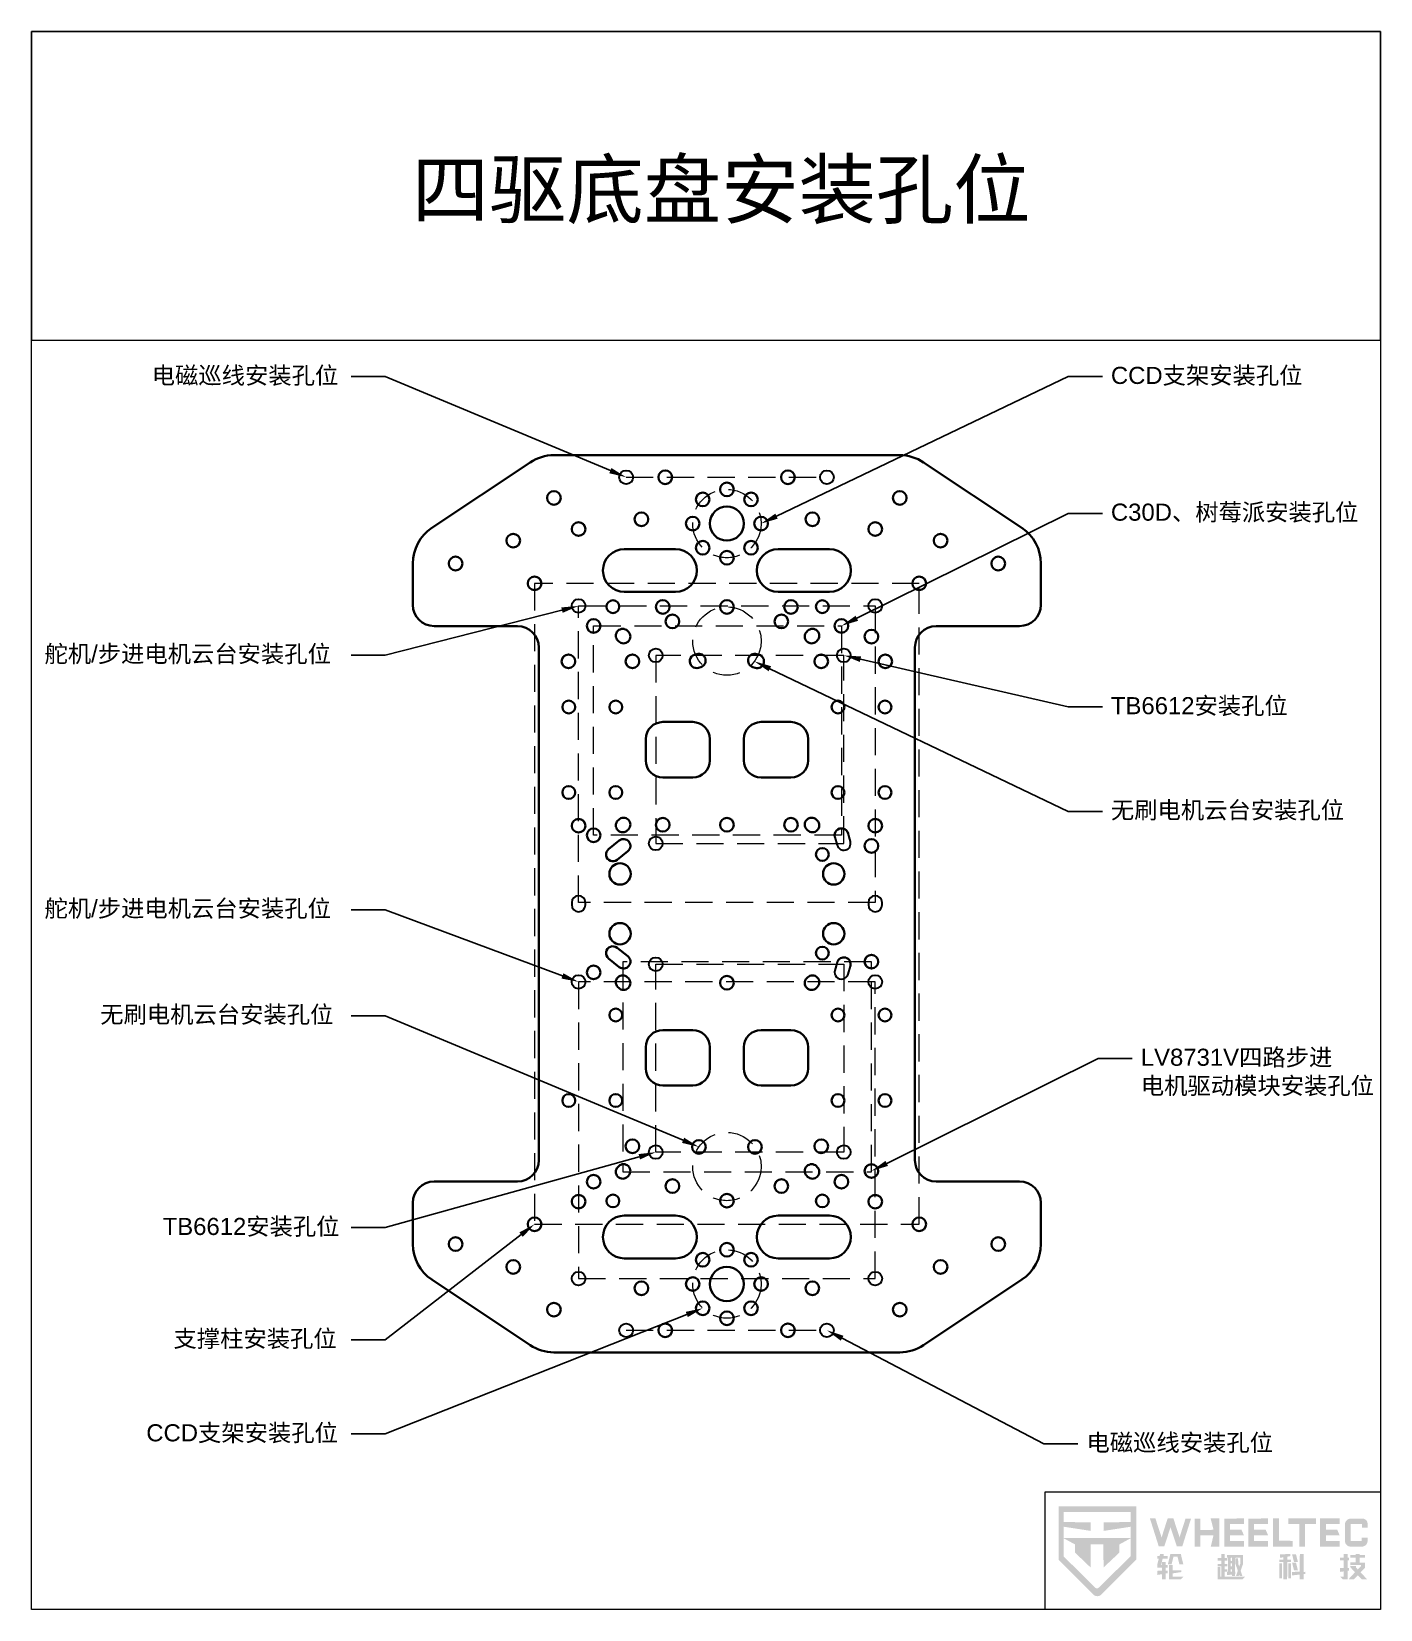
# Model space of a CAD drawing. Header units: millimetres. Extents: x 803 to 1118, y 151 to 520.
import ezdxf
from ezdxf import colors
from ezdxf.entities.mleader import LeaderData, LeaderLine
from ezdxf.math import Vec2, Vec3

# ---------------------------------------------------------------- set-up
doc = ezdxf.new("R2010")
doc.units = ezdxf.units.MM
doc.linetypes.add('HIDDEN', pattern=[9.525, 6.35, -3.175])
doc.layers.get('0').update_dxf_attribs({"lineweight": 18})
for name, color, linetype, lineweight in [('TB6612安装孔位', 20, 'Continuous', 30), ('尺寸线', 3, 'Continuous', 13), ('粗实线', 7, 'Continuous', 35), ('细虚线', 2, 'HIDDEN', 18), ('舵机支架安装孔', 103, 'Continuous', 30)]:
    doc.layers.add(name, color=color, linetype=linetype, lineweight=lineweight)
doc.layers.add('定时巡线安装孔位', color=7, linetype='Continuous', lineweight=30, true_color=0xddd79c)
doc.styles.get("Standard").update_dxf_attribs({"font": 'arial.ttf'})
doc.styles.add('数字和字母', font='romans.shx')

# ---------------------------------------------------------------- blocks, each defined once
blk = doc.blocks.new('轮趣科技LOGO')
at = {"true_color": 0x223a76}
h = blk.add_hatch(color=177, dxfattribs=at)
h.dxf.hatch_style = 1
h.paths.add_polyline_path([(1.14, 20.3), (1.14, 8.71), (8.65, 1.18, 0.455473), (10.5, 1.16), (18.05, 8.71), (18.04, 20.3)])
h.paths.add_polyline_path([(2.28, 13.35), (4.71, 12.03), (4.71, 10.26), (8.12, 6.99), (8.13, 12.04), (10.92, 12.04), (10.93, 7), (14.4, 10.25), (14.4, 12.03), (16.83, 13.36), (16.82, 9.44), (9.89, 2.6, -0.402889), (9.02, 2.67), (2.29, 9.39)], flags=16)
h.paths.add_polyline_path([(2.28, 13.44), (2.29, 15.87), (8.14, 14.97), (8.13, 16.81), (2.29, 16.91), (2.29, 19.06), (16.83, 19.06), (16.82, 16.91), (10.93, 16.81), (10.93, 14.96), (16.83, 15.87), (16.83, 13.44)], flags=16)
h = blk.add_hatch(color=177, dxfattribs=at)
h.dxf.hatch_style = 1
h.paths.add_polyline_path([(21.03, 17.67), (21.05, 17.63), (22.94, 11.64), (24.17, 11.63), (25.52, 15.76), (26.87, 11.64), (28.09, 11.63), (29.98, 17.65), (28.79, 17.65), (27.48, 13.57), (26.15, 17.67), (24.89, 17.68), (23.57, 13.54), (22.23, 17.67)])
h.paths.add_polyline_path([(51.14, 16.46), (51.14, 17.67), (57.22, 17.67), (57.22, 16.45), (54.79, 16.45), (54.78, 11.55), (53.57, 11.55), (53.56, 16.45)])
h.paths.add_polyline_path([(30.79, 11.55), (30.79, 17.66), (32.01, 17.66), (32.01, 15.19), (34.89, 15.2), (34.25, 17.67), (36.15, 17.67), (36.15, 11.54), (34.28, 11.55), (34.87, 13.98), (32, 13.97), (31.99, 11.55)])
h.paths.add_polyline_path([(63.48, 16.34, -0.41479), (64.79, 17.65), (67.51, 17.63, -0.349727), (68.41, 16.62), (68.41, 15.7), (67.17, 15.7), (67.17, 16.45), (64.7, 16.45), (64.7, 12.77), (67.16, 12.76), (67.16, 13.51), (68.41, 13.51), (68.41, 12.62, -0.341403), (67.39, 11.56), (64.72, 11.55, -0.430033), (63.5, 12.82), (63.48, 16.33)])
h.paths.add_polyline_path([(37.22, 17.66), (37.22, 11.55), (41.5, 11.55), (41.5, 12.76), (38.45, 12.76), (38.44, 13.97), (41.52, 13.98), (40.96, 15.23), (38.44, 15.24), (38.45, 16.45), (41.5, 16.46), (41.5, 17.67)])
h.paths.add_polyline_path([(58.07, 17.67), (58.08, 11.55), (62.35, 11.55), (62.35, 12.76), (59.34, 12.77), (59.35, 13.97), (62.35, 13.97), (61.81, 15.24), (59.34, 15.25), (59.35, 16.44), (62.35, 16.45), (62.35, 17.67)])
h.paths.add_polyline_path([(42.49, 17.66), (42.49, 11.56), (46.76, 11.55), (46.77, 12.75), (43.71, 12.77), (43.72, 13.97), (46.78, 13.98), (46.22, 15.24), (43.71, 15.25), (43.72, 16.45), (46.77, 16.46), (46.77, 17.67)])
h.paths.add_polyline_path([(47.85, 17.67), (47.85, 11.55), (52.08, 11.55), (52.08, 12.8), (49.12, 12.82), (49.11, 17.67)])
h = blk.add_hatch(color=177, dxfattribs=at)
h.dxf.hatch_style = 1
h.paths.add_polyline_path([(22.63, 5.37), (22.63, 6.27), (23.67, 6.28), (23.67, 6.96), (22.64, 6.96), (22.64, 7.65), (22.95, 8.94), (22.64, 8.94), (22.64, 9.52), (23.14, 9.53), (23.23, 9.92), (24.04, 9.92), (24, 9.52), (24.93, 9.52), (24.93, 8.93), (23.81, 8.93), (23.48, 7.54), (23.68, 7.54), (23.68, 8.21), (24.48, 8.21), (24.49, 7.54), (24.93, 7.54), (24.93, 6.95), (24.49, 6.95), (24.49, 6.29), (24.93, 6.32), (24.93, 5.74), (24.49, 5.69), (24.48, 4.43), (23.67, 4.43), (23.66, 5.55)])
h.paths.add_polyline_path([(25.2, 4.43), (25.2, 7.54), (26.02, 7.54), (26.02, 6.37), (27.9, 6.41), (27.9, 6.01), (26.02, 5.72), (26.02, 5.02), (28.32, 5), (27.76, 4.44)])
h.paths.add_polyline_path([(24.93, 7.67), (25.48, 9.92), (27.76, 9.92), (28.31, 7.68), (27.46, 7.68), (27.04, 9.34), (26.16, 9.34), (25.74, 7.67)])
h = blk.add_hatch(color=177, dxfattribs=at)
h.dxf.hatch_style = 1
h.paths.add_polyline_path([(35.78, 7.23), (35.78, 7.76), (36.59, 7.77), (36.58, 8.48), (35.79, 8.48), (35.79, 9.07), (36.6, 9.07), (36.6, 9.92), (37.27, 9.92), (37.27, 9.06), (37.9, 9.06), (37.9, 8.49), (37.28, 8.48), (37.28, 7.76), (37.9, 7.76), (37.9, 7.22), (37.28, 7.22), (37.27, 6.63), (37.9, 6.63), (37.9, 6.1), (37.28, 6.09), (37.28, 5.02), (41.72, 5.02), (41.72, 4.93), (41.17, 4.42), (35.79, 4.43), (35.79, 7.08), (36.37, 7.08), (36.37, 5.02), (36.59, 5.02), (36.59, 7.22)])
h.paths.add_polyline_path([(37.81, 5.33), (37.82, 6.05), (38.04, 6.06), (38.03, 9.12), (37.82, 9.12), (37.81, 9.7), (41.32, 9.7), (41.32, 7.82), (40.78, 6.28), (41.15, 5.15), (40.57, 5.16), (40.49, 5.41), (40.36, 5.16), (39.78, 5.16), (40.17, 6.31), (39.65, 7.79), (39.66, 8.97), (40.24, 8.97), (40.25, 7.79), (40.48, 7.24), (40.73, 7.91), (40.73, 9.11), (39.53, 9.1), (39.53, 6.09), (39.66, 6.09), (39.66, 5.6), (39.53, 5.6), (39.53, 5.15), (38.93, 5.15), (38.93, 5.46)])
h.paths.add_polyline_path([(38.62, 8.45), (38.63, 9.1), (38.93, 9.11), (38.93, 8.44)], flags=16)
h.paths.add_polyline_path([(38.62, 7.23), (38.63, 7.89), (38.93, 7.89), (38.93, 7.23)], flags=16)
h.paths.add_polyline_path([(38.63, 6.06), (38.63, 6.63), (38.93, 6.63), (38.93, 6.06)], flags=16)
h = blk.add_hatch(color=177, dxfattribs=at)
h.dxf.hatch_style = 1
h.paths.add_polyline_path([(52, 6), (52, 5.27), (53.65, 5.46), (53.66, 4.43), (54.52, 4.43), (54.53, 5.59), (54.83, 5.6), (54.88, 5.66), (54.88, 6.1), (54.82, 6.05), (54.52, 6.05), (54.52, 9.92), (53.67, 9.93), (53.66, 6.06), (52.15, 6.05)])
h.paths.add_polyline_path([(49.2, 8.17), (49.21, 8.71), (50.05, 8.71), (50.05, 9.2), (49.34, 9.12), (49.34, 9.88), (51.63, 9.92), (51.63, 9.49), (50.92, 9.33), (50.92, 8.72), (51.77, 8.71), (51.77, 8.17), (50.92, 8.16), (50.91, 4.44), (50.06, 4.43), (50.06, 8.16)])
h.paths.add_polyline_path([(51.99, 8.03), (52.4, 6.37), (53.26, 6.37), (52.84, 8.03)])
h.paths.add_polyline_path([(51.99, 9.83), (52.41, 8.17), (53.26, 8.17), (52.84, 9.83)])
h.paths.add_polyline_path([(51.19, 4.66), (51.19, 7.9), (51.77, 7.9), (51.77, 4.66)])
h.paths.add_polyline_path([(49.21, 7.89), (49.21, 4.66), (49.79, 4.66), (49.78, 7.89)])
h = blk.add_hatch(color=177, dxfattribs=at)
h.dxf.hatch_style = 1
h.paths.add_polyline_path([(64.34, 4.52), (64.34, 4.44), (65.45, 4.44), (66.29, 5.31), (67.14, 4.43), (68.3, 4.43), (66.91, 5.94), (67.89, 6.96), (67.89, 8.08), (66.68, 8.08), (66.68, 9.11), (67.89, 9.11), (67.89, 9.7), (66.68, 9.7), (66.68, 9.92), (65.82, 9.93), (65.82, 9.7), (64.65, 9.7), (64.65, 9.11), (65.81, 9.12), (65.81, 8.09), (64.65, 8.09), (64.65, 7.54), (67.02, 7.54), (67.02, 7.33), (66.29, 6.56), (65.88, 7.01), (65.88, 7.35), (64.69, 7.36), (64.69, 7.02), (65.68, 5.97)])
h.paths.add_polyline_path([(62.4, 8.58), (62.4, 9.12), (63.2, 9.13), (63.21, 9.93), (64.07, 9.92), (64.07, 9.11), (64.37, 9.11), (64.37, 8.57), (64.07, 8.57), (64.07, 6.91), (64.38, 6.91), (64.38, 6.33), (64.07, 6.26), (64.06, 4.44), (63.04, 4.44), (62.49, 4.94), (62.49, 5.02), (63.2, 5.02), (63.2, 6.14), (62.46, 6.05), (62.4, 6), (62.41, 6.86), (63.2, 6.87), (63.19, 8.58)])

msp = doc.modelspace()

# ---------------------------------------------------------------- linework, layer by layer
at = {"layer": 'TB6612安装孔位'}
for p, q in [((994.44, 330.83), (993.9, 332.74)), ((990.82, 331.86), (991.36, 329.95)), ((991.36, 302.55), (990.82, 300.64)), ((993.9, 299.76), (994.44, 301.67))]:
    msp.add_line(p, q, dxfattribs=at)
for centre in [(948.9, 374.39), (992.9, 374.39), (948.9, 330.39), (948.9, 302.11), (948.9, 258.11), (992.9, 258.11)]:
    msp.add_circle(centre, 1.6, dxfattribs=at)
for centre, start, end in [((992.9, 330.39), 195.919, 15.919), ((992.36, 300.2), 164.081, 344.081)]:
    msp.add_arc(centre, 1.6, start, end, dxfattribs=at)
at = {"layer": '定时巡线安装孔位'}
for centre in [(941.97, 416.09), (988.96, 416.09), (941.97, 216.41), (988.96, 216.41)]:
    msp.add_circle(centre, 1.6, dxfattribs=at)
at = {"layer": '尺寸线'}
for points in [[(802.82, 448.17), (1118.48, 448.17), (1118.48, 520.41), (802.82, 520.41)], [(802.82, 520.41), (1118.48, 520.41), (1118.48, 151.07), (802.82, 151.07)], [(1118.48, 151.07), (1040.01, 151.07), (1040.01, 178.59), (1118.48, 178.59)]]:
    msp.add_lwpolyline(points, close=True, dxfattribs=at)
at = {"layer": '粗实线'}
for p, q in [((925.06, 421.25), (1006.01, 421.25)), ((896.49, 404.22), (919.52, 419.57)), ((1011.56, 419.57), (1034.58, 404.22)), ((953.54, 399.25), (941.54, 399.25)), ((989.54, 399.25), (977.54, 399.25)), ((892.04, 386.25), (892.04, 395.9)), ((1039.04, 395.9), (1039.04, 386.25)), ((941.54, 389.25), (953.54, 389.25)), ((977.54, 389.25), (989.54, 389.25)), ((916.54, 381.25), (897.04, 381.25)), ((1034.04, 381.25), (1014.54, 381.25)), ((940.03, 377.87), (940.23, 377.67)), ((942.49, 379.93), (942.29, 380.13)), ((984.43, 380.13), (984.23, 379.93)), ((986.49, 377.67), (986.69, 377.87)), ((921.54, 256.25), (921.54, 376.25)), ((957.99, 374.53), (958.52, 374.69)), ((972.56, 374.69), (973.09, 374.53)), ((1009.54, 376.25), (1009.54, 256.25)), ((959.45, 371.63), (958.92, 371.47)), ((972.15, 371.47), (971.62, 371.63)), ((957.54, 358.8), (950.54, 358.8)), ((980.54, 358.8), (973.54, 358.8)), ((946.54, 354.8), (946.54, 349.8)), ((961.54, 349.8), (961.54, 354.8)), ((969.54, 354.8), (969.54, 349.8)), ((984.54, 349.8), (984.54, 354.8)), ((950.54, 345.8), (957.54, 345.8)), ((973.54, 345.8), (980.54, 345.8)), ((940.23, 335.93), (940.03, 335.73)), ((942.29, 333.47), (942.49, 333.67)), ((984.23, 333.67), (984.43, 333.47)), ((986.69, 335.73), (986.49, 335.93)), ((940.36, 331.05), (937.86, 329.05)), ((939.86, 326.55), (942.36, 328.55)), ((940.03, 296.77), (940.23, 296.57)), ((942.49, 298.83), (942.29, 299.03)), ((984.43, 299.03), (984.23, 298.83)), ((986.49, 296.57), (986.69, 296.77)), ((957.54, 286.7), (950.54, 286.7)), ((980.54, 286.7), (973.54, 286.7)), ((946.54, 282.7), (946.54, 277.7)), ((961.54, 277.7), (961.54, 282.7)), ((969.54, 282.7), (969.54, 277.7)), ((984.54, 277.7), (984.54, 282.7)), ((950.54, 273.7), (957.54, 273.7)), ((973.54, 273.7), (980.54, 273.7)), ((897.04, 251.25), (916.54, 251.25)), ((984.23, 252.57), (984.43, 252.37)), ((986.69, 254.63), (986.49, 254.83)), ((1014.54, 251.25), (1034.04, 251.25)), ((892.04, 236.6), (892.04, 246.25)), ((1039.04, 246.25), (1039.04, 236.6)), ((953.54, 243.25), (941.54, 243.25)), ((989.54, 243.25), (977.54, 243.25)), ((941.54, 233.25), (953.54, 233.25)), ((977.54, 233.25), (989.54, 233.25)), ((919.52, 212.93), (896.49, 228.28)), ((1034.58, 228.28), (1011.56, 212.93)), ((1006.01, 211.25), (925.06, 211.25))]:
    msp.add_line(p, q, dxfattribs=at)
at = {"layer": '粗实线', "color": 2}
for p, q in [((937.86, 303.45), (940.36, 301.45)), ((942.36, 303.95), (939.86, 305.95)), ((940.23, 254.83), (940.03, 254.63)), ((942.29, 252.37), (942.49, 252.57))]:
    msp.add_line(p, q, dxfattribs=at)
at = {"layer": '粗实线'}
for centre, radius in [((951.1, 416.09), 1.6), ((979.83, 416.09), 1.6), ((965.54, 413.25), 1.6), ((925.06, 411.25), 1.6), ((959.88, 410.91), 1.6), ((971.19, 410.91), 1.6), ((1006.01, 411.25), 1.6), ((945.54, 406.25), 1.6), ((957.54, 405.25), 1.6), ((965.54, 405.25), 4), ((973.54, 405.25), 1.6), ((985.54, 406.25), 1.6), ((915.54, 401.25), 1.6), ((930.82, 403.97), 1.6), ((1000.26, 403.97), 1.6), ((1015.54, 401.25), 1.6), ((959.88, 399.59), 1.6), ((971.19, 399.59), 1.6), ((902.04, 395.9), 1.6), ((965.54, 397.25), 1.6), ((1029.04, 395.9), 1.6), ((938.86, 385.8), 1.5), ((950.54, 385.75), 1.6), ((980.54, 385.75), 1.6), ((987.86, 385.8), 1.5), ((952.79, 382.33), 1.6), ((978.29, 382.33), 1.6), ((999.36, 378.8), 1.6), ((928.45, 373), 1.6), ((943.45, 373), 1.6), ((987.62, 373), 1.6), ((1002.62, 373), 1.6), ((928.54, 362.3), 1.5), ((939.54, 362.3), 1.5), ((991.54, 362.3), 1.5), ((1002.54, 362.3), 1.5), ((928.54, 342.3), 1.5), ((939.54, 342.3), 1.5), ((991.54, 342.3), 1.5), ((1002.54, 342.3), 1.5), ((930.82, 334.53), 1.6), ((950.54, 334.75), 1.6), ((965.54, 334.75), 1.6), ((980.54, 334.75), 1.6), ((1000.26, 334.53), 1.6), ((987.86, 327.8), 1.5), ((999.36, 329.8), 1.6), ((940.54, 323.25), 2.5), ((990.54, 323.25), 2.5), ((940.54, 309.25), 2.5), ((990.54, 309.25), 2.5), ((987.86, 304.7), 1.5), ((999.36, 302.7), 1.6), ((934.36, 300.2), 1.6), ((965.54, 297.75), 1.6), ((939.54, 290.2), 1.5), ((991.54, 290.2), 1.5), ((1002.54, 290.2), 1.5), ((928.54, 270.2), 1.5), ((939.54, 270.2), 1.5), ((991.54, 270.2), 1.5), ((1002.54, 270.2), 1.5), ((943.45, 259.5), 1.6), ((958.98, 259.34), 1.6), ((972.09, 259.34), 1.6), ((987.62, 259.5), 1.6), ((934.36, 251.2), 1.6), ((952.79, 250.17), 1.6), ((978.29, 250.17), 1.6), ((992.36, 251.2), 1.6), ((930.82, 246.53), 1.6), ((938.86, 246.7), 1.5), ((987.86, 246.7), 1.5), ((1000.26, 246.53), 1.6), ((902.04, 236.6), 1.6), ((965.54, 235.25), 1.6), ((1029.04, 236.6), 1.6), ((915.54, 231.25), 1.6), ((959.88, 232.91), 1.6), ((971.19, 232.91), 1.6), ((1015.54, 231.25), 1.6), ((965.54, 227.25), 4), ((945.54, 226.25), 1.6), ((957.54, 227.25), 1.6), ((973.54, 227.25), 1.6), ((985.54, 226.25), 1.6), ((925.06, 221.25), 1.6), ((959.88, 221.59), 1.6), ((971.19, 221.59), 1.6), ((1006.01, 221.25), 1.6), ((951.1, 216.41), 1.6), ((965.54, 219.25), 1.6), ((979.83, 216.41), 1.6)]:
    msp.add_circle(centre, radius, dxfattribs=at)
at = {"layer": '粗实线', "color": 3}
for centre in [(920.54, 391.25), (1010.54, 391.25), (920.54, 241.25), (1010.54, 241.25)]:
    msp.add_circle(centre, 1.6, dxfattribs=at)
at = {"layer": '粗实线', "color": 2}
for centre in [(934.36, 381.3), (992.36, 381.3), (934.36, 332.3), (999.36, 253.7)]:
    msp.add_circle(centre, 1.6, dxfattribs=at)
at = {"layer": '粗实线'}
for centre, radius, start, end in [((925.06, 411.25), 10, 90, 123.6901), ((1006.01, 411.25), 10, 56.3099, 90), ((902.04, 395.9), 10, 123.6901, 180), ((1029.04, 395.9), 10, 0, 56.3099), ((941.54, 394.25), 5, 90, 270), ((953.54, 394.25), 5, 270, 90), ((977.54, 394.25), 5, 90, 270), ((989.54, 394.25), 5, 270, 90), ((897.04, 386.25), 5, 180, 270), ((965.54, 385.75), 1.6, 0, 180), ((965.54, 385.75), 1.6, 180, 0), ((1034.04, 386.25), 5, 270, 0), ((916.54, 376.25), 5, 0, 90), ((941.16, 379), 1.6, 45, 225), ((985.56, 379), 1.6, 315, 135), ((1014.54, 376.25), 5, 90, 180), ((941.36, 378.8), 1.6, 225, 45), ((985.36, 378.8), 1.6, 135, 315), ((958.45, 373), 1.6, 106.9229, 286.9229), ((958.98, 373.16), 1.6, 286.9229, 106.9229), ((972.09, 373.16), 1.6, 73.0771, 253.0771), ((972.62, 373), 1.6, 253.0771, 73.0771), ((950.54, 354.8), 4, 90, 180), ((957.54, 354.8), 4, 0, 90), ((973.54, 354.8), 4, 90, 180), ((980.54, 354.8), 4, 0, 90), ((950.54, 349.8), 4, 180, 270), ((957.54, 349.8), 4, 270, 0), ((973.54, 349.8), 4, 180, 270), ((980.54, 349.8), 4, 270, 0), ((941.36, 334.8), 1.6, 315, 135), ((985.36, 334.8), 1.6, 45, 225), ((941.16, 334.6), 1.6, 135, 315), ((985.56, 334.6), 1.6, 225, 45), ((938.86, 327.8), 1.6, 128.6598, 308.6598), ((941.36, 329.8), 1.6, 308.6598, 128.6598), ((941.16, 297.9), 1.6, 45, 225), ((985.56, 297.9), 1.6, 315, 135), ((941.36, 297.7), 1.6, 225, 45), ((985.36, 297.7), 1.6, 135, 315), ((950.54, 282.7), 4, 90, 180), ((957.54, 282.7), 4, 0, 90), ((973.54, 282.7), 4, 90, 180), ((980.54, 282.7), 4, 0, 90), ((950.54, 277.7), 4, 180, 270), ((957.54, 277.7), 4, 270, 0), ((973.54, 277.7), 4, 180, 270), ((980.54, 277.7), 4, 270, 0), ((916.54, 256.25), 5, 270, 0), ((985.36, 253.7), 1.6, 45, 225), ((1014.54, 256.25), 5, 180, 270), ((897.04, 246.25), 5, 90, 180), ((985.56, 253.5), 1.6, 225, 45), ((1034.04, 246.25), 5, 0, 90), ((965.54, 246.75), 1.6, 0, 180), ((965.54, 246.75), 1.6, 180, 0), ((941.54, 238.25), 5, 90, 270), ((953.54, 238.25), 5, 270, 90), ((977.54, 238.25), 5, 90, 270), ((989.54, 238.25), 5, 270, 90), ((902.04, 236.6), 10, 180, 236.3099), ((1029.04, 236.6), 10, 303.6901, 0), ((925.06, 221.25), 10, 236.3099, 270), ((1006.01, 221.25), 10, 270, 303.6901)]:
    msp.add_arc(centre, radius, start, end, dxfattribs=at)
at = {"layer": '粗实线', "color": 2}
for centre, start, end in [((992.36, 332.3), 15.919, 195.919), ((938.86, 304.7), 51.3402, 231.3402), ((941.36, 302.7), 231.3402, 51.3402), ((992.9, 302.11), 344.081, 164.081), ((941.36, 253.7), 315, 135), ((941.16, 253.5), 135, 315)]:
    msp.add_arc(centre, 1.6, start, end, dxfattribs=at)
at = {"layer": '细虚线'}
for p, q in [((941.97, 416.09), (988.96, 416.09)), ((920.54, 391.25), (920.54, 241.25)), ((1010.54, 391.25), (920.54, 391.25)), ((1010.54, 241.25), (1010.54, 391.25)), ((920.54, 241.25), (1010.54, 241.25)), ((941.97, 216.41), (988.96, 216.41))]:
    msp.add_line(p, q, dxfattribs=at)
for points in [[(930.82, 385.97), (1000.26, 385.97), (1000.26, 316.53), (930.82, 316.53)], [(934.36, 381.3), (992.36, 381.3), (992.36, 332.3), (934.36, 332.3)], [(948.9, 330.39), (992.9, 330.39), (992.9, 374.39), (948.9, 374.39)], [(941.16, 253.5), (999.36, 253.5), (999.36, 302.7), (941.16, 302.7)], [(948.9, 302.11), (992.9, 302.11), (992.9, 258.11), (948.9, 258.11)], [(930.82, 228.53), (1000.26, 228.53), (1000.26, 297.97), (930.82, 297.97)]]:
    msp.add_lwpolyline(points, close=True, dxfattribs=at)
for centre in [(965.54, 405.25), (965.54, 377.75), (965.54, 254.75), (965.54, 227.25)]:
    msp.add_circle(centre, 8, dxfattribs=at)
at = {"layer": '舵机支架安装孔'}
for p, q in [((929.22, 316.53), (929.22, 315.97)), ((932.42, 315.97), (932.42, 316.53)), ((998.66, 316.53), (998.66, 315.97)), ((1001.86, 315.97), (1001.86, 316.53))]:
    msp.add_line(p, q, dxfattribs=at)
for centre in [(930.82, 385.97), (1000.26, 385.97), (930.82, 297.97), (1000.26, 297.97), (930.82, 228.53), (1000.26, 228.53)]:
    msp.add_circle(centre, 1.6, dxfattribs=at)
for centre, start, end in [((930.82, 316.53), 0, 180), ((1000.26, 316.53), 0, 180), ((930.82, 315.97), 180, 0), ((1000.26, 315.97), 180, 0)]:
    msp.add_arc(centre, 1.6, start, end, dxfattribs=at)

# ---------------------------------------------------------------- block references
at = {"layer": '尺寸线', "xscale": 1.074954240000001, "yscale": 1.074954240000001, "zscale": 1.074954240000001}
msp.add_blockref('轮趣科技LOGO', (1041.93, 153.37), dxfattribs=at)

# ---------------------------------------------------------------- texts
at = {"layer": '尺寸线', "insert": (891.8, 490.1), "char_height": 13.271, "width": 322.7843, "attachment_point": 1, "style": '数字和字母'}
msp.add_mtext('{\\f宋体|b0|i0|c134|p2;四驱底盘安装孔位', dxfattribs=at)

# ---------------------------------------------------------------- leaders
at = {"layer": '尺寸线'}
ml = msp.add_multileader_mtext('Standard', dxfattribs=at)
ml.set_content('{\\f宋体|b0|i0|c134|p2;电磁巡线安装孔位}', color=256)
ml.set_leader_properties()
ml.build(insert=Vec2(0, 0))
ctx = ml.context
ctx.base_point, ctx.plane_origin = Vec3(828.95, 439.65), Vec3(941.97, 416.09)
notes = []
notes.append((ctx, [(0, (1, 1, 0), (885.6, 439.65), (-1, 0), 8, [(0, [(941.97, 416.09)], 256, [])])]))
ctx.mtext.insert, ctx.mtext.flow_direction = Vec3(830.95, 441.93), 5
ml = msp.add_multileader_mtext('Standard', dxfattribs=at)
ml.set_content('CCD{\\f宋体|b0|i0|c134|p2;支架安装孔位}', color=256)
ml.set_leader_properties()
ml.build(insert=Vec2(0, 0))
ctx = ml.context
ctx.base_point, ctx.plane_origin = Vec3(1053.41, 439.65), Vec3(973.54, 405.25)
notes.append((ctx, [(0, (1, 1, 0), (1045.41, 439.65), (1, 0), 8, [(0, [(973.54, 405.25)], 256, [])])]))
ctx.mtext.insert, ctx.mtext.flow_direction = Vec3(1055.41, 441.93), 5
ml = msp.add_multileader_mtext('Standard', dxfattribs=at)
ml.set_content('C30D{\\f宋体|b0|i0|c134|p2;、树莓派安装孔位}', color=256)
ml.set_leader_properties()
ml.build(insert=Vec2(0, 0))
ctx = ml.context
ctx.base_point, ctx.plane_origin = Vec3(1053.41, 407.63), Vec3(992.36, 381.3)
notes.append((ctx, [(0, (1, 1, 0), (1045.41, 407.63), (1, 0), 8, [(0, [(992.36, 381.3)], 256, [])])]))
ctx.mtext.insert, ctx.mtext.flow_direction = Vec3(1055.41, 409.92), 5
ml = msp.add_multileader_mtext('Standard', dxfattribs=at)
ml.set_content('{\\f宋体|b0|i0|c134|p2;舵机}/{\\f宋体|b0|i0|c134|p2;步进电机云台安装孔位}', color=256)
ml.set_leader_properties()
ml.build(insert=Vec2(0, 0))
ctx = ml.context
ctx.base_point, ctx.plane_origin = Vec3(803.85, 374.45), Vec3(930.82, 385.97)
notes.append((ctx, [(0, (1, 1, 0), (885.6, 374.45), (-1, 0), 8, [(0, [(930.82, 385.97)], 256, [])])]))
ctx.mtext.insert, ctx.mtext.flow_direction = Vec3(805.85, 376.75), 5
ml = msp.add_multileader_mtext('Standard', dxfattribs=at)
ml.set_content('TB6612{\\f宋体|b0|i0|c134|p2;安装孔位}', color=256)
ml.set_leader_properties()
ml.build(insert=Vec2(0, 0))
ctx = ml.context
ctx.base_point, ctx.plane_origin = Vec3(1053.41, 362.34), Vec3(992.9, 374.39)
notes.append((ctx, [(0, (1, 1, 0), (1045.41, 362.34), (1, 0), 8, [(0, [(992.9, 374.39)], 256, [])])]))
ctx.mtext.insert, ctx.mtext.flow_direction = Vec3(1055.41, 364.62), 5
ml = msp.add_multileader_mtext('Standard', dxfattribs=at)
ml.set_content('{\\f宋体|b0|i0|c134|p2;无刷电机云台安装孔位}', color=256)
ml.set_leader_properties()
ml.build(insert=Vec2(0, 0))
ctx = ml.context
ctx.base_point, ctx.plane_origin = Vec3(1053.41, 337.88), Vec3(971.97, 373)
notes.append((ctx, [(0, (1, 1, 0), (1045.41, 337.88), (1, 0), 8, [(0, [(971.97, 373)], 256, [])])]))
ctx.mtext.insert, ctx.mtext.flow_direction = Vec3(1055.41, 340.18), 5
ml = msp.add_multileader_mtext('Standard', dxfattribs=at)
ml.set_content('{\\f宋体|b0|i0|c134|p2;舵机}/{\\f宋体|b0|i0|c134|p2;步进电机云台安装孔位}', color=256)
ml.set_leader_properties()
ml.build(insert=Vec2(0, 0))
ctx = ml.context
ctx.base_point, ctx.plane_origin = Vec3(803.85, 314.85), Vec3(930.82, 297.97)
notes.append((ctx, [(0, (1, 1, 0), (885.6, 314.85), (-1, 0), 8, [(0, [(930.82, 297.97)], 256, [])])]))
ctx.mtext.insert, ctx.mtext.flow_direction = Vec3(805.85, 317.16), 5
ml = msp.add_multileader_mtext('Standard', dxfattribs=at)
ml.set_content('{\\f宋体|b0|i0|c134|p2;无刷电机云台安装孔位}', color=256)
ml.set_leader_properties()
ml.build(insert=Vec2(0, 0))
ctx = ml.context
ctx.base_point, ctx.plane_origin = Vec3(816.89, 290.05), Vec3(958.98, 259.34)
notes.append((ctx, [(0, (1, 1, 0), (885.6, 290.05), (-1, 0), 8, [(0, [(958.98, 259.34)], 256, [])])]))
ctx.mtext.insert, ctx.mtext.flow_direction = Vec3(818.89, 292.35), 5
ml = msp.add_multileader_mtext('Standard', dxfattribs=at)
ml.set_content('LV8731V{\\f宋体|b0|i0|c134|p2;四路步进\\P电机驱动模块安装孔位}', color=256)
ml.set_leader_properties()
ml.build(insert=Vec2(0, 0))
ctx = ml.context
ctx.base_point, ctx.plane_origin = Vec3(1060.41, 280.03), Vec3(999.36, 253.7)
notes.append((ctx, [(0, (1, 1, 0), (1052.41, 280.03), (1, 0), 8, [(0, [(999.36, 253.7)], 256, [])])]))
ctx.mtext.insert, ctx.mtext.flow_direction = Vec3(1062.41, 282.33), 5
ml = msp.add_multileader_mtext('Standard', dxfattribs=at)
ml.set_content('TB6612{\\f宋体|b0|i0|c134|p2;安装孔位}', color=256)
ml.set_leader_properties()
ml.build(insert=Vec2(0, 0))
ctx = ml.context
ctx.base_point, ctx.plane_origin = Vec3(831.5, 240.44), Vec3(948.9, 258.11)
notes.append((ctx, [(0, (1, 1, 0), (885.6, 240.44), (-1, 0), 8, [(0, [(948.9, 258.11)], 256, [])])]))
ctx.mtext.insert, ctx.mtext.flow_direction = Vec3(833.5, 242.72), 5
ml = msp.add_multileader_mtext('Standard', dxfattribs=at)
ml.set_content('{\\f宋体|b0|i0|c134|p2;支撑柱安装孔位}', color=256)
ml.set_leader_properties()
ml.build(insert=Vec2(0, 0))
ctx = ml.context
ctx.base_point, ctx.plane_origin = Vec3(834.03, 214.19), Vec3(920.54, 241.25)
notes.append((ctx, [(0, (1, 1, 0), (885.6, 214.19), (-1, 0), 8, [(0, [(920.54, 241.25)], 256, [])])]))
ctx.mtext.insert, ctx.mtext.flow_direction = Vec3(836.03, 216.48), 5
ml = msp.add_multileader_mtext('Standard', dxfattribs=at)
ml.set_content('CCD{\\f宋体|b0|i0|c134|p2;支架安装孔位}', color=256)
ml.set_leader_properties()
ml.build(insert=Vec2(0, 0))
ctx = ml.context
ctx.base_point, ctx.plane_origin = Vec3(827.67, 192.14), Vec3(959.88, 221.59)
notes.append((ctx, [(0, (1, 1, 0), (885.6, 192.14), (-1, 0), 8, [(0, [(959.88, 221.59)], 256, [])])]))
ctx.mtext.insert, ctx.mtext.flow_direction = Vec3(829.67, 194.42), 5
ml = msp.add_multileader_mtext('Standard', dxfattribs=at)
ml.set_content('{\\f宋体|b0|i0|c134|p2;电磁巡线安装孔位}', color=256)
ml.set_leader_properties()
ml.build(insert=Vec2(0, 0))
ctx = ml.context
ctx.base_point, ctx.plane_origin = Vec3(1047.69, 189.86), Vec3(988.96, 216.41)
notes.append((ctx, [(0, (1, 1, 0), (1039.69, 189.86), (1, 0), 8, [(0, [(988.96, 216.41)], 256, [])])]))
ctx.mtext.insert, ctx.mtext.flow_direction = Vec3(1049.69, 192.14), 5
for ctx, leaders in notes:
    for number, flags, end, landing, length, lines in leaders:
        leader = LeaderData()
        leader.index, (leader.has_last_leader_line, leader.has_dogleg_vector, leader.attachment_direction) = number, flags
        leader.last_leader_point, leader.dogleg_vector, leader.dogleg_length = Vec3(end), Vec3(landing), length
        for number, points, colour, breaks in lines:
            line = LeaderLine()
            line.index, line.vertices, line.color, line.breaks = number, Vec3.list(points), colors.encode_raw_color(colour), breaks
            leader.lines.append(line)
        ctx.leaders.append(leader)

doc.saveas('drawing.dxf')
